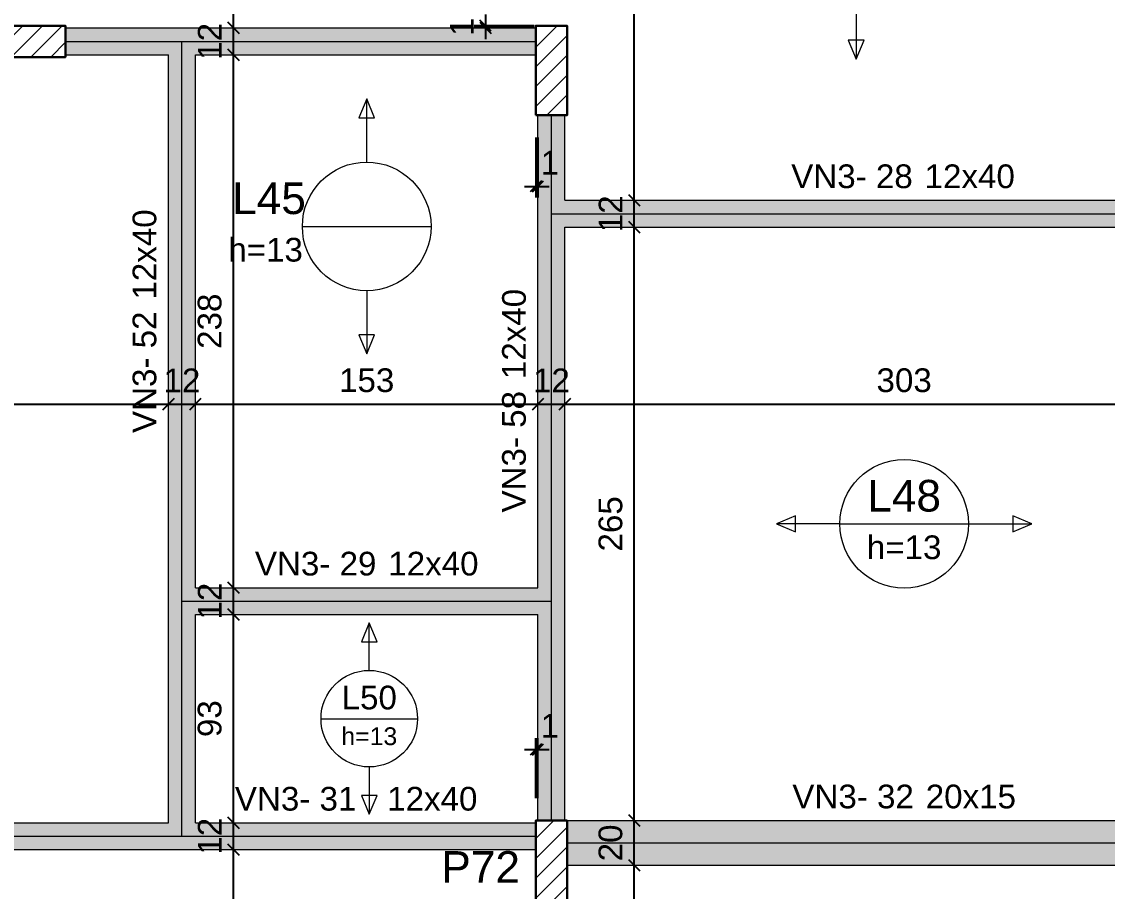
# Model space of a CAD drawing. Header units: millimetres. Extents: x -8 to 605, y -494 to 220.
# Drawn here: x 4.43 to 14.13, y -476.26 to -468.49 of the extents above; entities that cross this region are included whole.
import ezdxf

# ---------------------------------------------------------------- set-up
doc = ezdxf.new("R2010")
doc.units = ezdxf.units.MM
doc.header["$MEASUREMENT"] = 0
doc.linetypes.add('NULL', pattern=[0])
for name, color, linetype, lineweight in [('FO-Cotas', 5, 'Continuous', 5), ('FO-Eixos', 5, 'Continuous', 5), ('FO-Hachura pilar que passa', 19, 'Continuous', 5), ('FO-Hachura viga', 43, 'Continuous', 5), ('FO-Pilares', 4, 'Continuous', 30), ('FO-Textos das lajes', 1, 'Continuous', 20), ('FO-Textos das vigas', 7, 'Continuous', 5), ('FO-Textos dos pilares', 7, 'Continuous', 5), ('FO-Vigas', 1, 'Continuous', 20)]:
    doc.layers.add(name, color=color, linetype=linetype, lineweight=lineweight)
doc.styles.add('Arial', font='arial.ttf')
doc.dimstyles.new('UM_50.000000', dxfattribs={"dimtxt": 0.18, "dimasz": 0.1, "dimexe": 0.1, "dimexo": 0.2, "dimgap": 0, "dimtad": 1, "dimtih": 1, "dimtoh": 1, "dimdec": 1, "dimlfac": 50, "dimzin": 0, "dimdsep": 46, "dimtxsty": 'Standard', "dimcen": 0.09, "dimdle": 0.1, "dimadec": 1, "dimazin": 2, "dimtfac": 1, "dimtdec": 4, "dimtofl": 0, "dimtmove": 0, "dimatfit": 3, "dimfxl": 1, "dimtolj": 1, "dimarcsym": 0})
pattern_1 = [(45, (-4.58844, -411.61486), (-0.08838835, 0.08838835), [])]

# ---------------------------------------------------------------- blocks, each defined once
blk = doc.blocks.new('_Oblique')
at = {"color": 0, "linetype": 'ByBlock', "lineweight": -2}
blk.add_line((-0.5, -0.5), (0.5, 0.5), dxfattribs=at)
blk = doc.blocks.new('*D4126')
at = {"layer": 'Defpoints', "color": 0, "transparency": 16777216}
for p in [(-0.5784, -475.9049), (31.5016, -475.9049), (31.5016, -485.1464)]:
    blk.add_point(p, dxfattribs=at)
at = {"layer": 'FO-Cotas', "color": 0, "lineweight": -2, "transparency": 16777216}
for p, q in [((-0.5784, -476.1049), (-0.5784, -485.2464)), ((31.5016, -476.1049), (31.5016, -485.2464)), ((-0.6784, -485.1464), (31.6016, -485.1464))]:
    blk.add_line(p, q, dxfattribs=at)
at = {"layer": 'FO-Cotas', "color": 0, "lineweight": -2, "transparency": 16777216, "xscale": 0.1, "yscale": 0.1, "zscale": 0.1, "rotation": 180}
blk.add_blockref('_Oblique', (-0.5784, -485.1464), dxfattribs=at)
at = {"layer": 'FO-Cotas', "color": 0, "lineweight": -2, "transparency": 16777216, "xscale": 0.1, "yscale": 0.1, "zscale": 0.1}
blk.add_blockref('_Oblique', (31.5016, -485.1464), dxfattribs=at)
at = {"layer": 'FO-Cotas', "color": 7, "transparency": 16777216, "insert": (15.4616, -484.9346), "char_height": 0.2118, "attachment_point": 5, "rotation": 0.00573, "style": 'Arial'}
blk.add_mtext('\\A1;1604', dxfattribs=at)
blk = doc.blocks.new('*D4200')
at = {"layer": 'Defpoints', "color": 0, "transparency": 16777216}
for p in [(-0.3184, -471.9049), (5.7416, -471.9049), (5.7416, -471.9049)]:
    blk.add_point(p, dxfattribs=at)
at = {"layer": 'FO-Cotas', "color": 0, "lineweight": -2, "transparency": 16777216}
blk.add_line((-0.4184, -471.9049), (5.8416, -471.9049), dxfattribs=at)
at = {"layer": 'FO-Cotas', "color": 0, "lineweight": -2, "transparency": 16777216, "xscale": 0.1, "yscale": 0.1, "zscale": 0.1, "rotation": 180}
blk.add_blockref('_Oblique', (-0.3184, -471.9049), dxfattribs=at)
at = {"layer": 'FO-Cotas', "color": 0, "lineweight": -2, "transparency": 16777216, "xscale": 0.1, "yscale": 0.1, "zscale": 0.1}
blk.add_blockref('_Oblique', (5.7416, -471.9049), dxfattribs=at)
at = {"layer": 'FO-Cotas', "color": 7, "transparency": 16777216, "insert": (2.7116, -471.6931), "char_height": 0.2118, "attachment_point": 5, "rotation": 0.00573, "style": 'Arial'}
blk.add_mtext('\\A1;303', dxfattribs=at)
blk = doc.blocks.new('*D4201')
at = {"layer": 'Defpoints', "color": 0, "transparency": 16777216}
for p in [(5.7416, -471.9049), (5.9816, -471.9049), (5.9816, -471.9049)]:
    blk.add_point(p, dxfattribs=at)
at = {"layer": 'FO-Cotas', "color": 0, "lineweight": -2, "transparency": 16777216}
blk.add_line((5.6416, -471.9049), (6.0816, -471.9049), dxfattribs=at)
at = {"layer": 'FO-Cotas', "color": 0, "lineweight": -2, "transparency": 16777216, "xscale": 0.1, "yscale": 0.1, "zscale": 0.1, "rotation": 180}
blk.add_blockref('_Oblique', (5.7416, -471.9049), dxfattribs=at)
at = {"layer": 'FO-Cotas', "color": 0, "lineweight": -2, "transparency": 16777216, "xscale": 0.1, "yscale": 0.1, "zscale": 0.1}
blk.add_blockref('_Oblique', (5.9816, -471.9049), dxfattribs=at)
at = {"layer": 'FO-Cotas', "color": 7, "transparency": 16777216, "insert": (5.8616, -471.6931), "char_height": 0.2118, "attachment_point": 5, "rotation": 0.00573, "style": 'Arial'}
blk.add_mtext('\\A1;12', dxfattribs=at)
blk = doc.blocks.new('*D4202')
at = {"layer": 'Defpoints', "color": 0, "transparency": 16777216}
for p in [(5.9816, -471.9049), (9.0416, -471.9049), (9.0416, -471.9049)]:
    blk.add_point(p, dxfattribs=at)
at = {"layer": 'FO-Cotas', "color": 0, "lineweight": -2, "transparency": 16777216}
blk.add_line((5.8816, -471.9049), (9.1416, -471.9049), dxfattribs=at)
at = {"layer": 'FO-Cotas', "color": 0, "lineweight": -2, "transparency": 16777216, "xscale": 0.1, "yscale": 0.1, "zscale": 0.1, "rotation": 180}
blk.add_blockref('_Oblique', (5.9816, -471.9049), dxfattribs=at)
at = {"layer": 'FO-Cotas', "color": 0, "lineweight": -2, "transparency": 16777216, "xscale": 0.1, "yscale": 0.1, "zscale": 0.1}
blk.add_blockref('_Oblique', (9.0416, -471.9049), dxfattribs=at)
at = {"layer": 'FO-Cotas', "color": 7, "transparency": 16777216, "insert": (7.5116, -471.6931), "char_height": 0.2118, "attachment_point": 5, "rotation": 0.00573, "style": 'Arial'}
blk.add_mtext('\\A1;153', dxfattribs=at)
blk = doc.blocks.new('*D4203')
at = {"layer": 'Defpoints', "color": 0, "transparency": 16777216}
for p in [(9.0416, -471.9049), (9.2816, -471.9049), (9.2816, -471.9049)]:
    blk.add_point(p, dxfattribs=at)
at = {"layer": 'FO-Cotas', "color": 0, "lineweight": -2, "transparency": 16777216}
blk.add_line((8.9416, -471.9049), (9.3816, -471.9049), dxfattribs=at)
at = {"layer": 'FO-Cotas', "color": 0, "lineweight": -2, "transparency": 16777216, "xscale": 0.1, "yscale": 0.1, "zscale": 0.1, "rotation": 180}
blk.add_blockref('_Oblique', (9.0416, -471.9049), dxfattribs=at)
at = {"layer": 'FO-Cotas', "color": 0, "lineweight": -2, "transparency": 16777216, "xscale": 0.1, "yscale": 0.1, "zscale": 0.1}
blk.add_blockref('_Oblique', (9.2816, -471.9049), dxfattribs=at)
at = {"layer": 'FO-Cotas', "color": 7, "transparency": 16777216, "insert": (9.1616, -471.6931), "char_height": 0.2118, "attachment_point": 5, "rotation": 0.00573, "style": 'Arial'}
blk.add_mtext('\\A1;12', dxfattribs=at)
blk = doc.blocks.new('*D4204')
at = {"layer": 'Defpoints', "color": 0, "transparency": 16777216}
for p in [(9.2816, -471.9049), (15.3416, -471.9049), (15.3416, -471.9049)]:
    blk.add_point(p, dxfattribs=at)
at = {"layer": 'FO-Cotas', "color": 0, "lineweight": -2, "transparency": 16777216}
blk.add_line((9.1816, -471.9049), (15.4416, -471.9049), dxfattribs=at)
at = {"layer": 'FO-Cotas', "color": 0, "lineweight": -2, "transparency": 16777216, "xscale": 0.1, "yscale": 0.1, "zscale": 0.1, "rotation": 180}
blk.add_blockref('_Oblique', (9.2816, -471.9049), dxfattribs=at)
at = {"layer": 'FO-Cotas', "color": 0, "lineweight": -2, "transparency": 16777216, "xscale": 0.1, "yscale": 0.1, "zscale": 0.1}
blk.add_blockref('_Oblique', (15.3416, -471.9049), dxfattribs=at)
at = {"layer": 'FO-Cotas', "color": 7, "transparency": 16777216, "insert": (12.3116, -471.6931), "char_height": 0.2118, "attachment_point": 5, "rotation": 0.00573, "style": 'Arial'}
blk.add_mtext('\\A1;303', dxfattribs=at)
blk = doc.blocks.new('*D4294')
at = {"layer": 'Defpoints', "color": 0, "transparency": 16777216}
for p in [(6.3216, -475.8849), (6.3216, -475.8849), (6.3216, -482.9449)]:
    blk.add_point(p, dxfattribs=at)
at = {"layer": 'FO-Cotas', "color": 0, "lineweight": -2, "transparency": 16777216}
blk.add_line((6.3216, -483.0449), (6.3216, -475.7849), dxfattribs=at)
at = {"layer": 'FO-Cotas', "color": 0, "lineweight": -2, "transparency": 16777216, "xscale": 0.1, "yscale": 0.1, "zscale": 0.1}
for p, rotation in [((6.3216, -475.8849), 90), ((6.3216, -482.9449), 270)]:
    blk.add_blockref('_Oblique', p, dxfattribs=dict(at, rotation=rotation))
at = {"layer": 'FO-Cotas', "color": 7, "transparency": 16777216, "insert": (6.1098, -479.4149), "char_height": 0.2118, "attachment_point": 5, "rotation": 90, "style": 'Arial'}
blk.add_mtext('\\A1;353', dxfattribs=at)
blk = doc.blocks.new('*D4295')
at = {"layer": 'Defpoints', "color": 0, "transparency": 16777216}
for p in [(6.3216, -475.6449), (6.3216, -475.6449), (6.3216, -475.8849)]:
    blk.add_point(p, dxfattribs=at)
at = {"layer": 'FO-Cotas', "color": 0, "lineweight": -2, "transparency": 16777216}
blk.add_line((6.3216, -475.9849), (6.3216, -475.5449), dxfattribs=at)
at = {"layer": 'FO-Cotas', "color": 0, "lineweight": -2, "transparency": 16777216, "xscale": 0.1, "yscale": 0.1, "zscale": 0.1}
for p, rotation in [((6.3216, -475.6449), 90), ((6.3216, -475.8849), 270)]:
    blk.add_blockref('_Oblique', p, dxfattribs=dict(at, rotation=rotation))
at = {"layer": 'FO-Cotas', "color": 7, "transparency": 16777216, "insert": (6.1098, -475.7649), "char_height": 0.2118, "attachment_point": 5, "rotation": 90, "style": 'Arial'}
blk.add_mtext('\\A1;12', dxfattribs=at)
blk = doc.blocks.new('*D4296')
at = {"layer": 'Defpoints', "color": 0, "transparency": 16777216}
for p in [(6.3216, -473.7849), (6.3216, -473.7849), (6.3216, -475.6449)]:
    blk.add_point(p, dxfattribs=at)
at = {"layer": 'FO-Cotas', "color": 0, "lineweight": -2, "transparency": 16777216}
blk.add_line((6.3216, -475.7449), (6.3216, -473.6849), dxfattribs=at)
at = {"layer": 'FO-Cotas', "color": 0, "lineweight": -2, "transparency": 16777216, "xscale": 0.1, "yscale": 0.1, "zscale": 0.1}
for p, rotation in [((6.3216, -473.7849), 90), ((6.3216, -475.6449), 270)]:
    blk.add_blockref('_Oblique', p, dxfattribs=dict(at, rotation=rotation))
at = {"layer": 'FO-Cotas', "color": 7, "transparency": 16777216, "insert": (6.1098, -474.7149), "char_height": 0.2118, "attachment_point": 5, "rotation": 90, "style": 'Arial'}
blk.add_mtext('\\A1;93', dxfattribs=at)
blk = doc.blocks.new('*D4297')
at = {"layer": 'Defpoints', "color": 0, "transparency": 16777216}
for p in [(6.3216, -473.5449), (6.3216, -473.5449), (6.3216, -473.7849)]:
    blk.add_point(p, dxfattribs=at)
at = {"layer": 'FO-Cotas', "color": 0, "lineweight": -2, "transparency": 16777216}
blk.add_line((6.3216, -473.8849), (6.3216, -473.4449), dxfattribs=at)
at = {"layer": 'FO-Cotas', "color": 0, "lineweight": -2, "transparency": 16777216, "xscale": 0.1, "yscale": 0.1, "zscale": 0.1}
for p, rotation in [((6.3216, -473.5449), 90), ((6.3216, -473.7849), 270)]:
    blk.add_blockref('_Oblique', p, dxfattribs=dict(at, rotation=rotation))
at = {"layer": 'FO-Cotas', "color": 7, "transparency": 16777216, "insert": (6.1098, -473.6649), "char_height": 0.2118, "attachment_point": 5, "rotation": 90, "style": 'Arial'}
blk.add_mtext('\\A1;12', dxfattribs=at)
blk = doc.blocks.new('*D4298')
at = {"layer": 'Defpoints', "color": 0, "transparency": 16777216}
for p in [(6.3216, -468.7849), (6.3216, -468.7849), (6.3216, -473.5449)]:
    blk.add_point(p, dxfattribs=at)
at = {"layer": 'FO-Cotas', "color": 0, "lineweight": -2, "transparency": 16777216}
blk.add_line((6.3216, -473.6449), (6.3216, -468.6849), dxfattribs=at)
at = {"layer": 'FO-Cotas', "color": 0, "lineweight": -2, "transparency": 16777216, "xscale": 0.1, "yscale": 0.1, "zscale": 0.1}
for p, rotation in [((6.3216, -468.7849), 90), ((6.3216, -473.5449), 270)]:
    blk.add_blockref('_Oblique', p, dxfattribs=dict(at, rotation=rotation))
at = {"layer": 'FO-Cotas', "color": 7, "transparency": 16777216, "insert": (6.1098, -471.1649), "char_height": 0.2118, "attachment_point": 5, "rotation": 90, "style": 'Arial'}
blk.add_mtext('\\A1;238', dxfattribs=at)
blk = doc.blocks.new('*D4299')
at = {"layer": 'Defpoints', "color": 0, "transparency": 16777216}
for p in [(6.3216, -468.5449), (6.3216, -468.5449), (6.3216, -468.7849)]:
    blk.add_point(p, dxfattribs=at)
at = {"layer": 'FO-Cotas', "color": 0, "lineweight": -2, "transparency": 16777216}
blk.add_line((6.3216, -468.8849), (6.3216, -468.4449), dxfattribs=at)
at = {"layer": 'FO-Cotas', "color": 0, "lineweight": -2, "transparency": 16777216, "xscale": 0.1, "yscale": 0.1, "zscale": 0.1}
for p, rotation in [((6.3216, -468.5449), 90), ((6.3216, -468.7849), 270)]:
    blk.add_blockref('_Oblique', p, dxfattribs=dict(at, rotation=rotation))
at = {"layer": 'FO-Cotas', "color": 7, "transparency": 16777216, "insert": (6.1098, -468.6649), "char_height": 0.2118, "attachment_point": 5, "rotation": 90, "style": 'Arial'}
blk.add_mtext('\\A1;12', dxfattribs=at)
blk = doc.blocks.new('*D4300')
at = {"layer": 'Defpoints', "color": 0, "transparency": 16777216}
for p in [(6.3216, -465.2849), (6.3216, -465.2849), (6.3216, -468.5449)]:
    blk.add_point(p, dxfattribs=at)
at = {"layer": 'FO-Cotas', "color": 0, "lineweight": -2, "transparency": 16777216}
blk.add_line((6.3216, -468.6449), (6.3216, -465.1849), dxfattribs=at)
at = {"layer": 'FO-Cotas', "color": 0, "lineweight": -2, "transparency": 16777216, "xscale": 0.1, "yscale": 0.1, "zscale": 0.1}
for p, rotation in [((6.3216, -465.2849), 90), ((6.3216, -468.5449), 270)]:
    blk.add_blockref('_Oblique', p, dxfattribs=dict(at, rotation=rotation))
at = {"layer": 'FO-Cotas', "color": 7, "transparency": 16777216, "insert": (6.1098, -466.9149), "char_height": 0.2118, "attachment_point": 5, "rotation": 90, "style": 'Arial'}
blk.add_mtext('\\A1;163', dxfattribs=at)
blk = doc.blocks.new('*D4318')
at = {"layer": 'Defpoints', "color": 0, "transparency": 16777216}
for p in [(9.9016, -476.0249), (9.9016, -476.0249), (9.9016, -479.0849)]:
    blk.add_point(p, dxfattribs=at)
at = {"layer": 'FO-Cotas', "color": 0, "lineweight": -2, "transparency": 16777216}
blk.add_line((9.9016, -479.1849), (9.9016, -475.9249), dxfattribs=at)
at = {"layer": 'FO-Cotas', "color": 0, "lineweight": -2, "transparency": 16777216, "xscale": 0.1, "yscale": 0.1, "zscale": 0.1}
for p, rotation in [((9.9016, -476.0249), 90), ((9.9016, -479.0849), 270)]:
    blk.add_blockref('_Oblique', p, dxfattribs=dict(at, rotation=rotation))
at = {"layer": 'FO-Cotas', "color": 7, "transparency": 16777216, "insert": (9.6898, -477.5549), "char_height": 0.2118, "attachment_point": 5, "rotation": 90, "style": 'Arial'}
blk.add_mtext('\\A1;153', dxfattribs=at)
blk = doc.blocks.new('*D4319')
at = {"layer": 'Defpoints', "color": 0, "transparency": 16777216}
for p in [(9.9016, -475.6249), (9.9016, -475.6249), (9.9016, -476.0249)]:
    blk.add_point(p, dxfattribs=at)
at = {"layer": 'FO-Cotas', "color": 0, "lineweight": -2, "transparency": 16777216}
blk.add_line((9.9016, -476.1249), (9.9016, -475.5249), dxfattribs=at)
at = {"layer": 'FO-Cotas', "color": 0, "lineweight": -2, "transparency": 16777216, "xscale": 0.1, "yscale": 0.1, "zscale": 0.1}
for p, rotation in [((9.9016, -475.6249), 90), ((9.9016, -476.0249), 270)]:
    blk.add_blockref('_Oblique', p, dxfattribs=dict(at, rotation=rotation))
at = {"layer": 'FO-Cotas', "color": 7, "transparency": 16777216, "insert": (9.6898, -475.8249), "char_height": 0.2118, "attachment_point": 5, "rotation": 90, "style": 'Arial'}
blk.add_mtext('\\A1;20', dxfattribs=at)
blk = doc.blocks.new('*D4320')
at = {"layer": 'Defpoints', "color": 0, "transparency": 16777216}
for p in [(9.9016, -470.3249), (9.9016, -470.3249), (9.9016, -475.6249)]:
    blk.add_point(p, dxfattribs=at)
at = {"layer": 'FO-Cotas', "color": 0, "lineweight": -2, "transparency": 16777216}
blk.add_line((9.9016, -475.7249), (9.9016, -470.2249), dxfattribs=at)
at = {"layer": 'FO-Cotas', "color": 0, "lineweight": -2, "transparency": 16777216, "xscale": 0.1, "yscale": 0.1, "zscale": 0.1}
for p, rotation in [((9.9016, -470.3249), 90), ((9.9016, -475.6249), 270)]:
    blk.add_blockref('_Oblique', p, dxfattribs=dict(at, rotation=rotation))
at = {"layer": 'FO-Cotas', "color": 7, "transparency": 16777216, "insert": (9.6898, -472.9749), "char_height": 0.2118, "attachment_point": 5, "rotation": 90, "style": 'Arial'}
blk.add_mtext('\\A1;265', dxfattribs=at)
blk = doc.blocks.new('*D4321')
at = {"layer": 'Defpoints', "color": 0, "transparency": 16777216}
for p in [(9.9016, -470.0849), (9.9016, -470.0849), (9.9016, -470.3249)]:
    blk.add_point(p, dxfattribs=at)
at = {"layer": 'FO-Cotas', "color": 0, "lineweight": -2, "transparency": 16777216}
blk.add_line((9.9016, -470.4249), (9.9016, -469.9849), dxfattribs=at)
at = {"layer": 'FO-Cotas', "color": 0, "lineweight": -2, "transparency": 16777216, "xscale": 0.1, "yscale": 0.1, "zscale": 0.1}
for p, rotation in [((9.9016, -470.0849), 90), ((9.9016, -470.3249), 270)]:
    blk.add_blockref('_Oblique', p, dxfattribs=dict(at, rotation=rotation))
at = {"layer": 'FO-Cotas', "color": 7, "transparency": 16777216, "insert": (9.6898, -470.2049), "char_height": 0.2118, "attachment_point": 5, "rotation": 90, "style": 'Arial'}
blk.add_mtext('\\A1;12', dxfattribs=at)
blk = doc.blocks.new('*D4322')
at = {"layer": 'Defpoints', "color": 0, "transparency": 16777216}
for p in [(9.9016, -465.2849), (9.9016, -465.2849), (9.9016, -470.0849)]:
    blk.add_point(p, dxfattribs=at)
at = {"layer": 'FO-Cotas', "color": 0, "lineweight": -2, "transparency": 16777216}
blk.add_line((9.9016, -470.1849), (9.9016, -465.1849), dxfattribs=at)
at = {"layer": 'FO-Cotas', "color": 0, "lineweight": -2, "transparency": 16777216, "xscale": 0.1, "yscale": 0.1, "zscale": 0.1}
for p, rotation in [((9.9016, -465.2849), 90), ((9.9016, -470.0849), 270)]:
    blk.add_blockref('_Oblique', p, dxfattribs=dict(at, rotation=rotation))
at = {"layer": 'FO-Cotas', "color": 7, "transparency": 16777216, "insert": (9.6898, -467.6849), "char_height": 0.2118, "attachment_point": 5, "rotation": 90, "style": 'Arial'}
blk.add_mtext('\\A1;240', dxfattribs=at)
blk = doc.blocks.new('*D4438')
at = {"layer": 'Defpoints', "color": 0, "transparency": 16777216}
for p in [(9.0216, -469.3249), (9.0416, -469.3249), (9.0416, -469.9603)]:
    blk.add_point(p, dxfattribs=at)
at = {"layer": 'FO-Cotas', "color": 0, "lineweight": -2, "transparency": 16777216}
for p, q in [((9.0216, -469.5249), (9.0216, -470.0603)), ((9.0416, -469.5249), (9.0416, -470.0603)), ((8.9216, -469.9603), (9.1416, -469.9603))]:
    blk.add_line(p, q, dxfattribs=at)
at = {"layer": 'FO-Cotas', "color": 0, "lineweight": -2, "transparency": 16777216, "xscale": 0.1, "yscale": 0.1, "zscale": 0.1, "rotation": 180}
blk.add_blockref('_Oblique', (9.0216, -469.9603), dxfattribs=at)
at = {"layer": 'FO-Cotas', "color": 0, "lineweight": -2, "transparency": 16777216, "xscale": 0.1, "yscale": 0.1, "zscale": 0.1}
blk.add_blockref('_Oblique', (9.0416, -469.9603), dxfattribs=at)
at = {"layer": 'FO-Cotas', "color": 7, "transparency": 16777216, "insert": (9.1478, -469.7485), "char_height": 0.2118, "attachment_point": 5, "rotation": 0.00573, "style": 'Arial'}
blk.add_mtext('\\A1;1', dxfattribs=at)
blk = doc.blocks.new('*D4446')
at = {"layer": 'Defpoints', "color": 0, "transparency": 16777216}
for p in [(9.0416, -474.9895), (9.0216, -475.6249), (9.0416, -475.6249)]:
    blk.add_point(p, dxfattribs=at)
at = {"layer": 'FO-Cotas', "color": 0, "lineweight": -2, "transparency": 16777216}
for p, q in [((9.0216, -475.4249), (9.0216, -474.8895)), ((9.0416, -475.4249), (9.0416, -474.8895)), ((8.9216, -474.9895), (9.1416, -474.9895))]:
    blk.add_line(p, q, dxfattribs=at)
at = {"layer": 'FO-Cotas', "color": 0, "lineweight": -2, "transparency": 16777216, "xscale": 0.1, "yscale": 0.1, "zscale": 0.1, "rotation": 180}
blk.add_blockref('_Oblique', (9.0216, -474.9895), dxfattribs=at)
at = {"layer": 'FO-Cotas', "color": 0, "lineweight": -2, "transparency": 16777216, "xscale": 0.1, "yscale": 0.1, "zscale": 0.1}
blk.add_blockref('_Oblique', (9.0416, -474.9895), dxfattribs=at)
at = {"layer": 'FO-Cotas', "color": 7, "transparency": 16777216, "insert": (9.1478, -474.7777), "char_height": 0.2118, "attachment_point": 5, "rotation": 0.00573, "style": 'Arial'}
blk.add_mtext('\\A1;1', dxfattribs=at)
blk = doc.blocks.new('*D4517')
at = {"layer": 'Defpoints', "color": 0, "transparency": 16777216}
for p in [(8.5724, -468.5449), (9.2078, -468.5249), (9.2078, -468.5449)]:
    blk.add_point(p, dxfattribs=at)
at = {"layer": 'FO-Cotas', "color": 0, "lineweight": -2, "transparency": 16777216}
for p, q in [((8.5724, -468.4249), (8.5724, -468.6449)), ((9.0078, -468.5249), (8.4724, -468.5249)), ((9.0078, -468.5449), (8.4724, -468.5449))]:
    blk.add_line(p, q, dxfattribs=at)
at = {"layer": 'FO-Cotas', "color": 0, "lineweight": -2, "transparency": 16777216, "xscale": 0.1, "yscale": 0.1, "zscale": 0.1}
for p, rotation in [((8.5724, -468.5249), 90), ((8.5724, -468.5449), 270)]:
    blk.add_blockref('_Oblique', p, dxfattribs=dict(at, rotation=rotation))
at = {"layer": 'FO-Cotas', "color": 7, "transparency": 16777216, "insert": (8.3606, -468.5349), "char_height": 0.2118, "attachment_point": 5, "rotation": 90, "style": 'Arial'}
blk.add_mtext('\\A1;1', dxfattribs=at)

msp = doc.modelspace()

# ---------------------------------------------------------------- hatches: boundary and pattern name
at = {"layer": 'FO-Hachura pilar que passa', "linetype": 'Continuous', "ltscale": 0.2}
h = msp.add_hatch(dxfattribs=at)
h.set_pattern_fill('ANSI31', color=19, style=0)
h.set_pattern_definition(pattern_1)
h.paths.add_polyline_path([(4.0216, -468.5249), (4.0216, -468.6649), (4.0216, -468.8049), (4.4216, -468.8049), (4.8216, -468.8049), (4.8216, -468.6649), (4.8216, -468.5249), (4.4216, -468.5249)])
h = msp.add_hatch(dxfattribs=at)
h.set_pattern_fill('ANSI31', color=19, style=0)
h.set_pattern_definition(pattern_1)
h.paths.add_polyline_path([(9.0216, -469.3249), (9.1616, -469.3249), (9.3016, -469.3249), (9.3016, -468.9249), (9.3016, -468.5249), (9.1616, -468.5249), (9.0216, -468.5249), (9.0216, -468.9249)])
h = msp.add_hatch(dxfattribs=at)
h.set_pattern_fill('ANSI31', color=19, style=0)
h.set_pattern_definition(pattern_1)
h.paths.add_polyline_path([(9.0216, -476.8249), (9.1616, -476.8249), (9.3016, -476.8249), (9.3016, -476.2249), (9.3016, -475.6249), (9.1616, -475.6249), (9.0216, -475.6249), (9.0216, -476.2249)])
at = {"layer": 'FO-Hachura viga', "linetype": 'Continuous', "ltscale": 0.2}
for points in [[(5.8616, -468.6649), (5.8616, -468.6649), (5.8616, -468.5449), (4.8216, -468.5449), (4.8216, -468.7849), (5.7416, -468.7849), (5.8616, -468.6649)], [(9.0216, -468.5449), (9.0216, -468.5449), (5.8616, -468.5449), (5.8616, -468.6649), (5.9816, -468.7849), (9.0216, -468.7849), (9.0216, -468.5449)], [(5.9816, -473.5449), (5.9816, -473.5449), (5.9816, -468.7849), (5.8616, -468.6649), (5.7416, -468.7849), (5.7416, -473.6649), (5.8616, -473.6649), (5.9816, -473.5449)], [(9.2816, -470.0849), (9.2816, -470.0849), (9.2816, -469.3249), (9.0416, -469.3249), (9.0416, -470.2049), (9.1616, -470.2049), (9.2816, -470.0849)], [(15.3216, -470.0849), (15.3216, -470.0849), (9.2816, -470.0849), (9.1616, -470.2049), (9.2816, -470.3249), (15.3216, -470.3249), (15.3216, -470.0849)], [(9.2816, -470.3249), (9.2816, -470.3249), (9.1616, -470.2049), (9.0416, -470.2049), (9.0416, -473.5449), (9.1616, -473.6649), (9.2816, -473.6649), (9.2816, -470.3249)], [(9.1616, -473.6649), (9.1616, -473.6649), (9.0416, -473.5449), (5.9816, -473.5449), (5.8616, -473.6649), (5.9816, -473.7849), (9.0416, -473.7849), (9.1616, -473.6649)], [(5.9816, -475.6449), (5.9816, -475.6449), (5.9816, -473.7849), (5.8616, -473.6649), (5.7416, -473.6649), (5.7416, -475.6449), (5.8616, -475.7649), (5.9816, -475.6449)], [(9.2816, -473.6649), (9.2816, -473.6649), (9.1616, -473.6649), (9.0416, -473.7849), (9.0416, -475.6249), (9.2816, -475.6249), (9.2816, -473.6649)], [(5.8616, -475.7649), (5.8616, -475.7649), (5.7416, -475.6449), (3.8216, -475.6449), (3.8216, -475.8849), (5.8616, -475.8849), (5.8616, -475.7649)], [(9.0216, -475.6449), (9.0216, -475.6449), (5.9816, -475.6449), (5.8616, -475.7649), (5.8616, -475.8849), (9.0216, -475.8849), (9.0216, -475.6449)], [(15.3216, -475.6249), (15.3216, -475.6249), (9.3016, -475.6249), (9.3016, -476.0249), (15.3216, -476.0249), (15.3216, -475.6249)]]:
    msp.add_hatch(color=43, dxfattribs=at).paths.add_polyline_path(points)

# ---------------------------------------------------------------- linework, layer by layer
at = {"layer": 'FO-Eixos'}
for p, q in [((4.8216, -468.6649), (5.8616, -468.6649)), ((5.8616, -468.6649), (9.0216, -468.6649)), ((5.8616, -473.6649), (5.8616, -468.6649)), ((9.1616, -470.2049), (9.1616, -469.3249)), ((9.1616, -473.6649), (9.1616, -470.2049)), ((9.1616, -470.2049), (15.3216, -470.2049)), ((5.8616, -475.7649), (5.8616, -473.6649)), ((5.8616, -473.6649), (9.1616, -473.6649)), ((9.1616, -475.6249), (9.1616, -473.6649)), ((3.8216, -475.7649), (5.8616, -475.7649)), ((5.8616, -475.7649), (9.0216, -475.7649)), ((9.3016, -475.8249), (15.3216, -475.8249))]:
    msp.add_line(p, q, dxfattribs=at)
at = {"layer": 'FO-Pilares'}
for points in [[(4.0216, -468.5249), (4.0216, -468.6649), (4.0216, -468.8049), (4.4216, -468.8049), (4.8216, -468.8049), (4.8216, -468.6649), (4.8216, -468.5249), (4.4216, -468.5249), (4.0216, -468.5249)], [(9.0216, -469.3249), (9.1616, -469.3249), (9.3016, -469.3249), (9.3016, -468.9249), (9.3016, -468.5249), (9.1616, -468.5249), (9.0216, -468.5249), (9.0216, -468.9249), (9.0216, -469.3249)], [(9.0216, -476.8249), (9.1616, -476.8249), (9.3016, -476.8249), (9.3016, -476.2249), (9.3016, -475.6249), (9.1616, -475.6249), (9.0216, -475.6249), (9.0216, -476.2249), (9.0216, -476.8249)]]:
    msp.add_lwpolyline(points, close=True, dxfattribs=at)
at = {"layer": 'FO-Textos das lajes'}
for p, q in [((11.9544, -468.6549), (11.8132, -468.6549)), ((11.8132, -468.6549), (11.8838, -468.8243)), ((11.8838, -468.8243), (11.9544, -468.6549)), ((7.5116, -469.1782), (7.441, -469.3477)), ((7.5822, -469.3477), (7.5116, -469.1782)), ((7.441, -469.3477), (7.5822, -469.3477)), ((6.9369, -470.3177), (8.0862, -470.3177)), ((7.5822, -471.2877), (7.441, -471.2877)), ((7.441, -471.2877), (7.5116, -471.4571)), ((7.5116, -471.4571), (7.5822, -471.2877)), ((11.3416, -472.9043), (11.1721, -472.9749)), ((11.3416, -473.0455), (11.3416, -472.9043)), ((13.451, -472.9749), (13.2816, -472.9043)), ((13.2816, -472.9043), (13.2816, -473.0455)), ((11.1721, -472.9749), (11.3416, -473.0455)), ((11.7369, -472.9749), (12.8862, -472.9749)), ((13.2816, -473.0455), (13.451, -472.9749)), ((7.5346, -473.8603), (7.464, -474.0297)), ((7.6052, -474.0297), (7.5346, -473.8603)), ((7.464, -474.0297), (7.6052, -474.0297)), ((7.1036, -474.7149), (7.9656, -474.7149)), ((7.6052, -475.4), (7.464, -475.4)), ((7.464, -475.4), (7.5346, -475.5694)), ((7.5346, -475.5694), (7.6052, -475.4))]:
    msp.add_line(p, q, dxfattribs=at)
for points in [[(11.8838, -468.2595), (11.8838, -468.8243)], [(7.5116, -469.743), (7.5116, -469.1782)], [(7.5116, -470.8923), (7.5116, -471.4571)], [(11.7369, -472.9749), (11.1721, -472.9749)], [(12.8862, -472.9749), (13.451, -472.9749)], [(7.5346, -474.2839), (7.5346, -473.8603)], [(7.5346, -475.1458), (7.5346, -475.5694)]]:
    msp.add_lwpolyline(points, dxfattribs=at)
for centre, radius in [((7.5116, -470.3177), 0.5746), ((12.3116, -472.9749), 0.5746), ((7.5346, -474.7149), 0.431)]:
    msp.add_circle(centre, radius, dxfattribs=at)
at = {"layer": 'FO-Vigas'}
for p, q in [((4.8216, -468.5449), (5.8616, -468.5449)), ((5.8616, -468.5449), (9.0216, -468.5449)), ((4.8216, -468.7849), (5.7416, -468.7849)), ((5.7416, -473.6649), (5.7416, -468.7849)), ((5.9816, -468.7849), (9.0216, -468.7849)), ((5.9816, -473.5449), (5.9816, -468.7849)), ((9.0416, -470.2049), (9.0416, -469.3249)), ((9.2816, -470.0849), (9.2816, -469.3249)), ((9.2816, -470.0849), (15.3216, -470.0849)), ((9.0416, -473.5449), (9.0416, -470.2049)), ((9.2816, -473.6649), (9.2816, -470.3249)), ((9.2816, -470.3249), (15.3216, -470.3249)), ((5.9816, -473.5449), (9.0416, -473.5449)), ((5.7416, -475.6449), (5.7416, -473.6649)), ((9.2816, -475.6249), (9.2816, -473.6649)), ((5.9816, -475.6449), (5.9816, -473.7849)), ((5.9816, -473.7849), (9.0416, -473.7849)), ((9.0416, -475.6249), (9.0416, -473.7849)), ((3.8216, -475.6449), (5.7416, -475.6449)), ((5.9816, -475.6449), (9.0216, -475.6449)), ((9.3016, -475.6249), (15.3216, -475.6249)), ((3.8216, -475.8849), (5.8616, -475.8849)), ((5.8616, -475.8849), (9.0216, -475.8849)), ((9.3016, -476.0249), (15.3216, -476.0249))]:
    msp.add_line(p, q, dxfattribs=at)

# ---------------------------------------------------------------- texts
at = {"layer": 'FO-Textos das lajes', "linetype": 'NULL', "ltscale": 0.2, "attachment_point": 8, "line_spacing_factor": 0.798, "style": 'Arial'}
for s, insert, char_height, width in [('L45', (6.6394, -470.2117), 0.2824, 1.316001), ('h=13', (6.6086, -470.635), 0.2118, 1.332467), ('L48', (12.3116, -472.8687), 0.2824, 1.316001), ('h=13', (12.3116, -473.293), 0.2118, 1.332467), ('L50', (7.5346, -474.635), 0.2118, 0.987001), ('h=13', (7.5346, -474.9534), 0.15885, 0.999351)]:
    msp.add_mtext(s, dxfattribs=dict(at, insert=insert, char_height=char_height, width=width))
at = {"layer": 'FO-Textos das vigas', "linetype": 'NULL', "ltscale": 0.2, "char_height": 0.2118, "line_spacing_factor": 0.798, "style": 'Arial'}
for s, insert, width, attachment_point in [('VN3- 28', (12.3886, -469.979), 2.170627, 9), ('12x40', (12.4946, -469.979), 1.612069, 7), ('VN3- 29', (7.5986, -473.439), 2.170627, 9), ('12x40', (7.7046, -473.439), 1.612069, 7), ('VN3- 31', (7.4198, -475.539), 2.170627, 9), ('12x40', (7.6946, -475.539), 1.612069, 7), ('VN3- 32', (12.3986, -475.519), 2.170627, 9), ('20x15', (12.5046, -475.519), 1.612069, 7)]:
    msp.add_mtext(s, dxfattribs=dict(at, insert=insert, width=width, attachment_point=attachment_point))
at = {"layer": 'FO-Textos das vigas', "linetype": 'NULL', "ltscale": 0.2, "char_height": 0.2118, "rotation": 90.00021, "line_spacing_factor": 0.798, "style": 'Arial'}
for s, insert, width, attachment_point in [('12x40', (5.6357, -470.9719), 1.612069, 7), ('12x40', (8.9357, -471.6819), 1.612069, 7), ('VN3- 52', (5.6357, -471.0779), 2.170627, 9), ('VN3- 58', (8.9357, -471.7879), 2.170627, 9)]:
    msp.add_mtext(s, dxfattribs=dict(at, insert=insert, width=width, attachment_point=attachment_point))
at = {"layer": 'FO-Textos dos pilares', "linetype": 'NULL', "ltscale": 0.2, "insert": (8.8806, -476.1807), "char_height": 0.2824, "width": 1.403821, "attachment_point": 9, "line_spacing_factor": 0.798, "style": 'Arial'}
msp.add_mtext('P72', dxfattribs=at)

# ---------------------------------------------------------------- dimensions: what is measured, and where the dimension line sits
at = {"layer": 'FO-Cotas'}
for base, p1, p2, override, picture, middle in [((6.3216, -465.2849), (6.3216, -468.5449), (6.3216, -465.2849), {"dimtxt": 0.2118, "dimasz": 0.1, "dimexe": 0.1, "dimexo": 0.2, "dimtad": 1, "dimtih": 0, "dimtoh": 0, "dimdec": 1, "dimlfac": 50, "dimzin": 8, "dimtxsty": 'Arial', "dimblk": 'Oblique', "dimblk1": 'Oblique', "dimblk2": 'Oblique', "dimsah": 1, "dimdle": 0.1, "dimse1": 1, "dimse2": 1, "dimclrt": 7, "dimadec": 1, "dimazin": 3, "dimtmove": 2, "dimldrblk": 'Oblique'}, '*D4300', (6.1098, -466.9149)), ((9.9016, -465.2849), (9.9016, -470.0849), (9.9016, -465.2849), {"dimtxt": 0.2118, "dimasz": 0.1, "dimexe": 0.1, "dimexo": 0.2, "dimtad": 1, "dimtih": 0, "dimtoh": 0, "dimdec": 1, "dimlfac": 50, "dimzin": 8, "dimtxsty": 'Arial', "dimblk": 'Oblique', "dimblk1": 'Oblique', "dimblk2": 'Oblique', "dimsah": 1, "dimdle": 0.1, "dimse1": 1, "dimse2": 1, "dimclrt": 7, "dimadec": 1, "dimazin": 3, "dimtmove": 2, "dimldrblk": 'Oblique'}, '*D4322', (9.6898, -467.6849)), ((6.3216, -468.5449), (6.3216, -468.7849), (6.3216, -468.5449), {"dimtxt": 0.2118, "dimasz": 0.1, "dimexe": 0.1, "dimexo": 0.2, "dimtad": 1, "dimtih": 0, "dimtoh": 0, "dimdec": 1, "dimlfac": 50, "dimzin": 8, "dimtxsty": 'Arial', "dimblk": 'Oblique', "dimblk1": 'Oblique', "dimblk2": 'Oblique', "dimsah": 1, "dimdle": 0.1, "dimse1": 1, "dimse2": 1, "dimclrt": 7, "dimadec": 1, "dimazin": 3, "dimtmove": 2, "dimldrblk": 'Oblique'}, '*D4299', (6.1098, -468.6649)), ((8.5724, -468.5449), (9.2078, -468.5249), (9.2078, -468.5449), {"dimtxt": 0.2118, "dimasz": 0.1, "dimexe": 0.1, "dimexo": 0.2, "dimtad": 1, "dimtih": 0, "dimtoh": 0, "dimdec": 1, "dimlfac": 50, "dimzin": 8, "dimtxsty": 'Arial', "dimblk": 'Oblique', "dimblk1": 'Oblique', "dimblk2": 'Oblique', "dimsah": 1, "dimdle": 0.1, "dimse1": 0, "dimse2": 0, "dimclrt": 7, "dimadec": 1, "dimazin": 3, "dimtmove": 2, "dimldrblk": 'Oblique'}, '*D4517', (8.3606, -468.5349)), ((6.3216, -468.7849), (6.3216, -473.5449), (6.3216, -468.7849), {"dimtxt": 0.2118, "dimasz": 0.1, "dimexe": 0.1, "dimexo": 0.2, "dimtad": 1, "dimtih": 0, "dimtoh": 0, "dimdec": 1, "dimlfac": 50, "dimzin": 8, "dimtxsty": 'Arial', "dimblk": 'Oblique', "dimblk1": 'Oblique', "dimblk2": 'Oblique', "dimsah": 1, "dimdle": 0.1, "dimse1": 1, "dimse2": 1, "dimclrt": 7, "dimadec": 1, "dimazin": 3, "dimtmove": 2, "dimldrblk": 'Oblique'}, '*D4298', (6.1098, -471.1649)), ((9.9016, -470.0849), (9.9016, -470.3249), (9.9016, -470.0849), {"dimtxt": 0.2118, "dimasz": 0.1, "dimexe": 0.1, "dimexo": 0.2, "dimtad": 1, "dimtih": 0, "dimtoh": 0, "dimdec": 1, "dimlfac": 50, "dimzin": 8, "dimtxsty": 'Arial', "dimblk": 'Oblique', "dimblk1": 'Oblique', "dimblk2": 'Oblique', "dimsah": 1, "dimdle": 0.1, "dimse1": 1, "dimse2": 1, "dimclrt": 7, "dimadec": 1, "dimazin": 3, "dimtmove": 2, "dimldrblk": 'Oblique'}, '*D4321', (9.6898, -470.2049)), ((9.9016, -470.3249), (9.9016, -475.6249), (9.9016, -470.3249), {"dimtxt": 0.2118, "dimasz": 0.1, "dimexe": 0.1, "dimexo": 0.2, "dimtad": 1, "dimtih": 0, "dimtoh": 0, "dimdec": 1, "dimlfac": 50, "dimzin": 8, "dimtxsty": 'Arial', "dimblk": 'Oblique', "dimblk1": 'Oblique', "dimblk2": 'Oblique', "dimsah": 1, "dimdle": 0.1, "dimse1": 1, "dimse2": 1, "dimclrt": 7, "dimadec": 1, "dimazin": 3, "dimtmove": 2, "dimldrblk": 'Oblique'}, '*D4320', (9.6898, -472.9749)), ((6.3216, -473.5449), (6.3216, -473.7849), (6.3216, -473.5449), {"dimtxt": 0.2118, "dimasz": 0.1, "dimexe": 0.1, "dimexo": 0.2, "dimtad": 1, "dimtih": 0, "dimtoh": 0, "dimdec": 1, "dimlfac": 50, "dimzin": 8, "dimtxsty": 'Arial', "dimblk": 'Oblique', "dimblk1": 'Oblique', "dimblk2": 'Oblique', "dimsah": 1, "dimdle": 0.1, "dimse1": 1, "dimse2": 1, "dimclrt": 7, "dimadec": 1, "dimazin": 3, "dimtmove": 2, "dimldrblk": 'Oblique'}, '*D4297', (6.1098, -473.6649)), ((6.3216, -473.7849), (6.3216, -475.6449), (6.3216, -473.7849), {"dimtxt": 0.2118, "dimasz": 0.1, "dimexe": 0.1, "dimexo": 0.2, "dimtad": 1, "dimtih": 0, "dimtoh": 0, "dimdec": 1, "dimlfac": 50, "dimzin": 8, "dimtxsty": 'Arial', "dimblk": 'Oblique', "dimblk1": 'Oblique', "dimblk2": 'Oblique', "dimsah": 1, "dimdle": 0.1, "dimse1": 1, "dimse2": 1, "dimclrt": 7, "dimadec": 1, "dimazin": 3, "dimtmove": 2, "dimldrblk": 'Oblique'}, '*D4296', (6.1098, -474.7149)), ((6.3216, -475.6449), (6.3216, -475.8849), (6.3216, -475.6449), {"dimtxt": 0.2118, "dimasz": 0.1, "dimexe": 0.1, "dimexo": 0.2, "dimtad": 1, "dimtih": 0, "dimtoh": 0, "dimdec": 1, "dimlfac": 50, "dimzin": 8, "dimtxsty": 'Arial', "dimblk": 'Oblique', "dimblk1": 'Oblique', "dimblk2": 'Oblique', "dimsah": 1, "dimdle": 0.1, "dimse1": 1, "dimse2": 1, "dimclrt": 7, "dimadec": 1, "dimazin": 3, "dimtmove": 2, "dimldrblk": 'Oblique'}, '*D4295', (6.1098, -475.7649)), ((9.9016, -475.6249), (9.9016, -476.0249), (9.9016, -475.6249), {"dimtxt": 0.2118, "dimasz": 0.1, "dimexe": 0.1, "dimexo": 0.2, "dimtad": 1, "dimtih": 0, "dimtoh": 0, "dimdec": 1, "dimlfac": 50, "dimzin": 8, "dimtxsty": 'Arial', "dimblk": 'Oblique', "dimblk1": 'Oblique', "dimblk2": 'Oblique', "dimsah": 1, "dimdle": 0.1, "dimse1": 1, "dimse2": 1, "dimclrt": 7, "dimadec": 1, "dimazin": 3, "dimtmove": 2, "dimldrblk": 'Oblique'}, '*D4319', (9.6898, -475.8249)), ((6.3216, -475.8849), (6.3216, -482.9449), (6.3216, -475.8849), {"dimtxt": 0.2118, "dimasz": 0.1, "dimexe": 0.1, "dimexo": 0.2, "dimtad": 1, "dimtih": 0, "dimtoh": 0, "dimdec": 1, "dimlfac": 50, "dimzin": 8, "dimtxsty": 'Arial', "dimblk": 'Oblique', "dimblk1": 'Oblique', "dimblk2": 'Oblique', "dimsah": 1, "dimdle": 0.1, "dimse1": 1, "dimse2": 1, "dimclrt": 7, "dimadec": 1, "dimazin": 3, "dimtmove": 2, "dimldrblk": 'Oblique'}, '*D4294', (6.1098, -479.4149)), ((9.9016, -476.0249), (9.9016, -479.0849), (9.9016, -476.0249), {"dimtxt": 0.2118, "dimasz": 0.1, "dimexe": 0.1, "dimexo": 0.2, "dimtad": 1, "dimtih": 0, "dimtoh": 0, "dimdec": 1, "dimlfac": 50, "dimzin": 8, "dimtxsty": 'Arial', "dimblk": 'Oblique', "dimblk1": 'Oblique', "dimblk2": 'Oblique', "dimsah": 1, "dimdle": 0.1, "dimse1": 1, "dimse2": 1, "dimclrt": 7, "dimadec": 1, "dimazin": 3, "dimtmove": 2, "dimldrblk": 'Oblique'}, '*D4318', (9.6898, -477.5549))]:
    dim = msp.add_linear_dim(base=base, p1=p1, p2=p2, angle=90, dimstyle='UM_50.000000', override=override, dxfattribs=at)
    dim.commit()
    dim.dimension.update_dxf_attribs({"geometry": picture, "text_midpoint": middle, "dimtype": 160, "text_rotation": 90})
for base, p1, p2, override, picture, middle in [((9.0416, -469.9603), (9.0216, -469.3249), (9.0416, -469.3249), {"dimtxt": 0.2118, "dimasz": 0.1, "dimexe": 0.1, "dimexo": 0.2, "dimtad": 1, "dimtih": 0, "dimtoh": 0, "dimdec": 1, "dimlfac": 50, "dimzin": 8, "dimtxsty": 'Arial', "dimblk": 'Oblique', "dimblk1": 'Oblique', "dimblk2": 'Oblique', "dimsah": 1, "dimdle": 0.1, "dimse1": 0, "dimse2": 0, "dimclrt": 7, "dimadec": 1, "dimazin": 3, "dimtmove": 2, "dimldrblk": 'Oblique'}, '*D4438', (9.1478, -469.7485)), ((5.7416, -471.9049), (-0.3184, -471.9049), (5.7416, -471.9049), {"dimtxt": 0.2118, "dimasz": 0.1, "dimexe": 0.1, "dimexo": 0.2, "dimtad": 1, "dimtih": 0, "dimtoh": 0, "dimdec": 1, "dimlfac": 50, "dimzin": 8, "dimtxsty": 'Arial', "dimblk": 'Oblique', "dimblk1": 'Oblique', "dimblk2": 'Oblique', "dimsah": 1, "dimdle": 0.1, "dimse1": 1, "dimse2": 1, "dimclrt": 7, "dimadec": 1, "dimazin": 3, "dimtmove": 2, "dimldrblk": 'Oblique'}, '*D4200', (2.7116, -471.6931)), ((5.9816, -471.9049), (5.7416, -471.9049), (5.9816, -471.9049), {"dimtxt": 0.2118, "dimasz": 0.1, "dimexe": 0.1, "dimexo": 0.2, "dimtad": 1, "dimtih": 0, "dimtoh": 0, "dimdec": 1, "dimlfac": 50, "dimzin": 8, "dimtxsty": 'Arial', "dimblk": 'Oblique', "dimblk1": 'Oblique', "dimblk2": 'Oblique', "dimsah": 1, "dimdle": 0.1, "dimse1": 1, "dimse2": 1, "dimclrt": 7, "dimadec": 1, "dimazin": 3, "dimtmove": 2, "dimldrblk": 'Oblique'}, '*D4201', (5.8616, -471.6931)), ((9.0416, -471.9049), (5.9816, -471.9049), (9.0416, -471.9049), {"dimtxt": 0.2118, "dimasz": 0.1, "dimexe": 0.1, "dimexo": 0.2, "dimtad": 1, "dimtih": 0, "dimtoh": 0, "dimdec": 1, "dimlfac": 50, "dimzin": 8, "dimtxsty": 'Arial', "dimblk": 'Oblique', "dimblk1": 'Oblique', "dimblk2": 'Oblique', "dimsah": 1, "dimdle": 0.1, "dimse1": 1, "dimse2": 1, "dimclrt": 7, "dimadec": 1, "dimazin": 3, "dimtmove": 2, "dimldrblk": 'Oblique'}, '*D4202', (7.5116, -471.6931)), ((9.2816, -471.9049), (9.0416, -471.9049), (9.2816, -471.9049), {"dimtxt": 0.2118, "dimasz": 0.1, "dimexe": 0.1, "dimexo": 0.2, "dimtad": 1, "dimtih": 0, "dimtoh": 0, "dimdec": 1, "dimlfac": 50, "dimzin": 8, "dimtxsty": 'Arial', "dimblk": 'Oblique', "dimblk1": 'Oblique', "dimblk2": 'Oblique', "dimsah": 1, "dimdle": 0.1, "dimse1": 1, "dimse2": 1, "dimclrt": 7, "dimadec": 1, "dimazin": 3, "dimtmove": 2, "dimldrblk": 'Oblique'}, '*D4203', (9.1616, -471.6931)), ((15.3416, -471.9049), (9.2816, -471.9049), (15.3416, -471.9049), {"dimtxt": 0.2118, "dimasz": 0.1, "dimexe": 0.1, "dimexo": 0.2, "dimtad": 1, "dimtih": 0, "dimtoh": 0, "dimdec": 1, "dimlfac": 50, "dimzin": 8, "dimtxsty": 'Arial', "dimblk": 'Oblique', "dimblk1": 'Oblique', "dimblk2": 'Oblique', "dimsah": 1, "dimdle": 0.1, "dimse1": 1, "dimse2": 1, "dimclrt": 7, "dimadec": 1, "dimazin": 3, "dimtmove": 2, "dimldrblk": 'Oblique'}, '*D4204', (12.3116, -471.6931)), ((9.0416, -474.9895), (9.0216, -475.6249), (9.0416, -475.6249), {"dimtxt": 0.2118, "dimasz": 0.1, "dimexe": 0.1, "dimexo": 0.2, "dimtad": 1, "dimtih": 0, "dimtoh": 0, "dimdec": 1, "dimlfac": 50, "dimzin": 8, "dimtxsty": 'Arial', "dimblk": 'Oblique', "dimblk1": 'Oblique', "dimblk2": 'Oblique', "dimsah": 1, "dimdle": 0.1, "dimse1": 0, "dimse2": 0, "dimclrt": 7, "dimadec": 1, "dimazin": 3, "dimtmove": 2, "dimldrblk": 'Oblique'}, '*D4446', (9.1478, -474.7777)), ((31.5016, -485.1464), (-0.5784, -475.9049), (31.5016, -475.9049), {"dimtxt": 0.2118, "dimasz": 0.1, "dimexe": 0.1, "dimexo": 0.2, "dimtad": 1, "dimtih": 0, "dimtoh": 0, "dimdec": 1, "dimlfac": 50, "dimzin": 8, "dimtxsty": 'Arial', "dimblk": 'Oblique', "dimblk1": 'Oblique', "dimblk2": 'Oblique', "dimsah": 1, "dimdle": 0.1, "dimse1": 0, "dimse2": 0, "dimclrt": 7, "dimadec": 1, "dimazin": 3, "dimtmove": 2, "dimldrblk": 'Oblique'}, '*D4126', (15.4616, -484.9346))]:
    dim = msp.add_linear_dim(base=base, p1=p1, p2=p2, dimstyle='UM_50.000000', override=override, dxfattribs=at)
    dim.commit()
    dim.dimension.update_dxf_attribs({"geometry": picture, "text_midpoint": middle, "dimtype": 160, "text_rotation": 0.00573})

doc.saveas('drawing.dxf')
